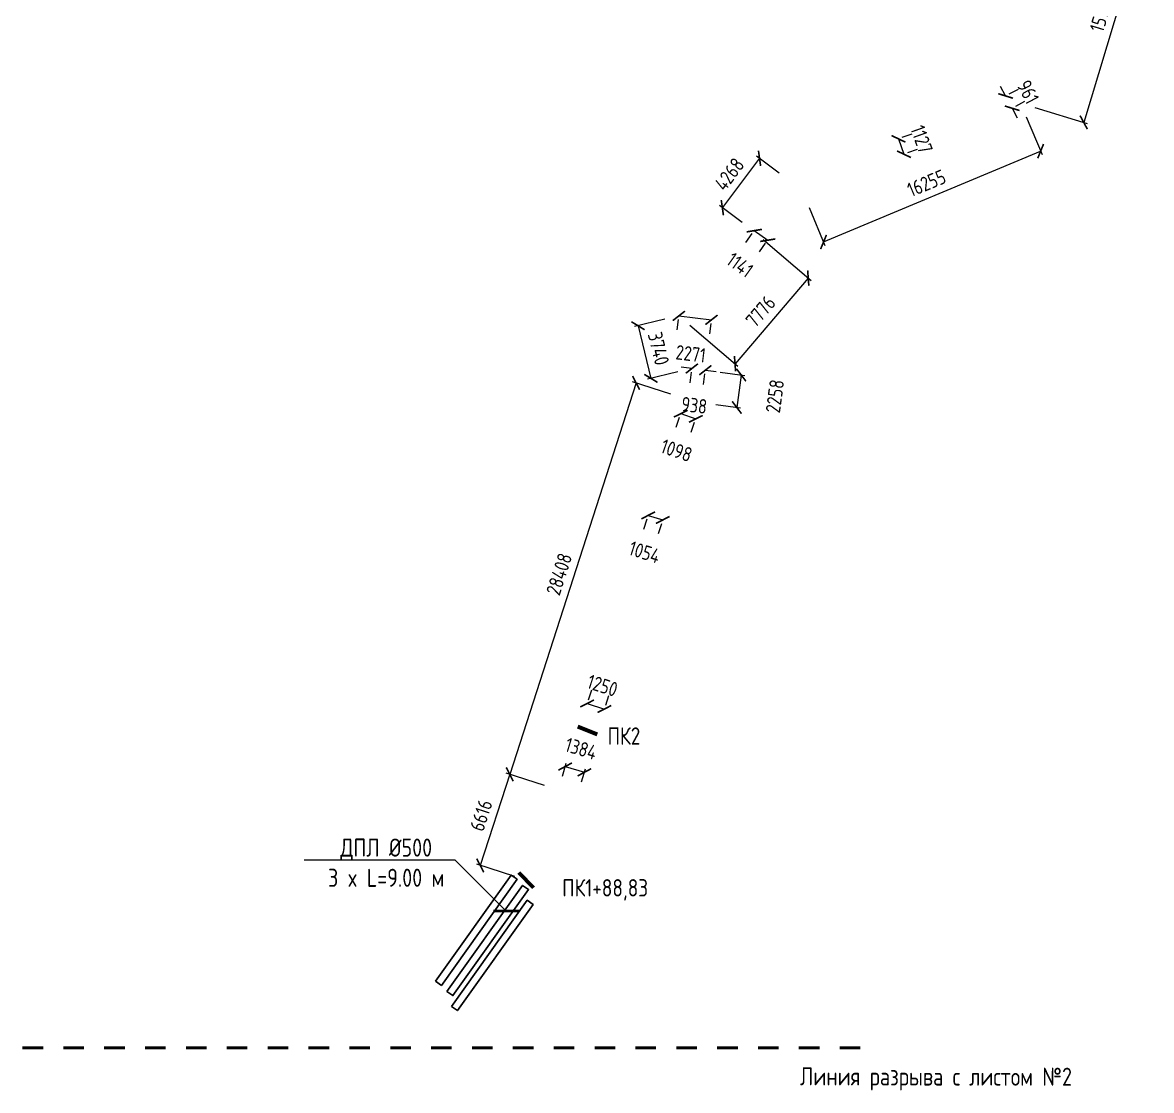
# Model space of a CAD drawing. Header units: millimetres. Extents: x 23834235 to 25435680, y -11289 to 22860162.
# Drawn here: x 24216645 to 24294608, y 22559417 to 22633160 of the extents above; entities that cross this region are included whole.
import ezdxf
from ezdxf import colors
from ezdxf.entities.mleader import LeaderData, LeaderLine
from ezdxf.math import Vec2, Vec3

# ---------------------------------------------------------------- set-up
doc = ezdxf.new("R2010")
doc.units = ezdxf.units.MM
doc.linetypes.add('Штриховая', pattern=[2822.222233, 1411.111116, -1411.111116])
doc.layers.add('Выноски', color=7, linetype='Continuous')
doc.layers.add('Лотки К2', color=30, linetype='Continuous', lineweight=30)
doc.layers.add('Пикеты', color=1, linetype='Continuous', lineweight=60)
doc.styles.add('GOST 2.304', font='GOST_type.ttf')
doc.styles.get("Standard").update_dxf_attribs({"font": 'arial.ttf'})
doc.dimstyles.new('STANDARD$0', dxfattribs={"dimscale": 100, "dimtxt": 2.5, "dimasz": 1, "dimexe": 0.5, "dimexo": 2, "dimgap": 1, "dimtad": 1, "dimdec": 0, "dimzin": 0, "dimdsep": 46, "dimtxsty": 'Standard', "dimblk1": 'OBLIQUE', "dimblk2": 'OBLIQUE', "dimsah": 1, "dimcen": 2, "dimadec": 0, "dimazin": 0, "dimtfac": 1, "dimtdec": 4, "dimtofl": 0, "dimtmove": 2, "dimatfit": 3, "dimldrblk": 'OBLIQUE', "dimfxl": 1, "dimtolj": 1, "dimtzin": 0, "dimarcsym": 0})

# ---------------------------------------------------------------- blocks, each defined once
blk = doc.blocks.new('_ArchTick')
at = {"color": 0, "linetype": 'ByBlock', "const_width": 0.15}
blk.add_lwpolyline([(-0.5, -0.5), (0.5, 0.5)], dxfattribs=at)
blk = doc.blocks.new('*D39')
at = {"color": 0, "lineweight": -2, "transparency": 16777216}
for p, q in [((24284541, 22628093), (24284190, 22628756)), ((24285404, 22628550), (24284762, 22628210)), ((24285853, 22627700), (24285211, 22627361)), ((24284990, 22627244), (24285341, 22626581))]:
    blk.add_line(p, q, dxfattribs=at)
at = {"color": 0, "lineweight": -2, "transparency": 16777216, "xscale": 750.0000000000001, "yscale": 750.0000000000001, "zscale": 750.0000000000001}
for p, rotation in [((24284541, 22628093), 297.8898632107067), ((24284990, 22627244), 117.8898632107068)]:
    blk.add_blockref('_ArchTick', p, dxfattribs=dict(at, rotation=rotation))
at = {"color": 0, "transparency": 16777216, "insert": (24286092, 22628370), "char_height": 1000, "attachment_point": 5, "rotation": 297.88986, "style": 'GOST 2.304'}
blk.add_mtext('\\A1;961', dxfattribs=at)
blk = doc.blocks.new('_Oblique')
at = {"color": 0, "linetype": 'ByBlock', "lineweight": -2}
blk.add_line((-0.5, -0.5), (0.5, 0.5), dxfattribs=at)
blk = doc.blocks.new('*D40')
at = {"color": 0, "lineweight": -2, "transparency": 16777216}
for p, q in [((24277137, 22625132), (24277515, 22624070)), ((24278053, 22625458), (24277373, 22625216)), ((24278430, 22624396), (24277751, 22624154))]:
    blk.add_line(p, q, dxfattribs=at)
at = {"color": 0, "lineweight": -2, "transparency": 16777216, "xscale": 750.0000000000001, "yscale": 750.0000000000001, "zscale": 750.0000000000001}
for p, rotation in [((24277137, 22625132), 109.5762477072128), ((24277515, 22624070), 289.5762477072128)]:
    blk.add_blockref('_ArchTick', p, dxfattribs=dict(at, rotation=rotation))
at = {"color": 0, "transparency": 16777216, "insert": (24278740, 22625104), "char_height": 1000, "attachment_point": 5, "rotation": 289.57625, "style": 'GOST 2.304'}
blk.add_mtext('\\A1;1127', dxfattribs=at)
blk = doc.blocks.new('*D41')
at = {"color": 0, "lineweight": -2, "transparency": 16777216}
for p, q in [((24267181, 22618793), (24268110, 22618131)), ((24266603, 22617982), (24267036, 22618589)), ((24267531, 22617320), (24267964, 22617927))]:
    blk.add_line(p, q, dxfattribs=at)
at = {"color": 0, "lineweight": -2, "transparency": 16777216, "xscale": 750.0000000000001, "yscale": 750.0000000000001, "zscale": 750.0000000000001}
for p, rotation in [((24267181, 22618793), 144.5166799097539), ((24268110, 22618131), 324.5166799097539)]:
    blk.add_blockref('_ArchTick', p, dxfattribs=dict(at, rotation=rotation))
at = {"color": 0, "transparency": 16777216, "insert": (24266193, 22616425), "char_height": 1000, "attachment_point": 5, "rotation": 324.51668, "style": 'GOST 2.304'}
blk.add_mtext('\\A1;1141', dxfattribs=at)
blk = doc.blocks.new('*D42')
at = {"color": 0, "lineweight": -2, "transparency": 16777216}
for p, q in [((24261851, 22611932), (24261939, 22612658)), ((24261970, 22612906), (24264224, 22612632)), ((24264105, 22611658), (24264194, 22612384))]:
    blk.add_line(p, q, dxfattribs=at)
at = {"color": 0, "lineweight": -2, "transparency": 16777216, "xscale": 750.0000000000001, "yscale": 750.0000000000001, "zscale": 750.0000000000001}
for p, rotation in [((24261970, 22612906), 173.058284002889), ((24264224, 22612632), 353.058284002889)]:
    blk.add_blockref('_ArchTick', p, dxfattribs=dict(at, rotation=rotation))
at = {"color": 0, "transparency": 16777216, "insert": (24262794, 22610285), "char_height": 1000, "attachment_point": 5, "rotation": 353.05828, "style": 'GOST 2.304'}
blk.add_mtext('\\A1;2271', dxfattribs=at)
blk = doc.blocks.new('*D43')
at = {"color": 0, "lineweight": -2, "transparency": 16777216}
for p, q in [((24262869, 22609270), (24262125, 22609360)), ((24262750, 22608290), (24262839, 22609022)), ((24263682, 22608177), (24263771, 22608908)), ((24263801, 22609156), (24264545, 22609066))]:
    blk.add_line(p, q, dxfattribs=at)
at = {"color": 0, "lineweight": -2, "transparency": 16777216, "xscale": 750.0000000000001, "yscale": 750.0000000000001, "zscale": 750.0000000000001}
for p, rotation in [((24262869, 22609270), 353.0582840029051), ((24263801, 22609156), 173.0582840029052)]:
    blk.add_blockref('_ArchTick', p, dxfattribs=dict(at, rotation=rotation))
at = {"color": 0, "transparency": 16777216, "insert": (24263033, 22606729), "char_height": 1000, "attachment_point": 5, "rotation": 353.05828, "style": 'GOST 2.304'}
blk.add_mtext('\\A1;938', dxfattribs=at)
blk = doc.blocks.new('*D44')
at = {"color": 0, "lineweight": -2, "transparency": 16777216}
for p, q in [((24261787, 22605230), (24262023, 22605916)), ((24262105, 22606153), (24263143, 22605795)), ((24262825, 22604873), (24263061, 22605559))]:
    blk.add_line(p, q, dxfattribs=at)
at = {"color": 0, "lineweight": -2, "transparency": 16777216, "xscale": 750.0000000000001, "yscale": 750.0000000000001, "zscale": 750.0000000000001}
for p, rotation in [((24262105, 22606153), 161.004265954888), ((24263143, 22605795), 341.004265954888)]:
    blk.add_blockref('_ArchTick', p, dxfattribs=dict(at, rotation=rotation))
at = {"color": 0, "transparency": 16777216, "insert": (24261809, 22603608), "char_height": 1000, "attachment_point": 5, "rotation": 341.00427, "style": 'GOST 2.304'}
blk.add_mtext('\\A1;1098', dxfattribs=at)
blk = doc.blocks.new('*D45')
at = {"color": 0, "lineweight": -2, "transparency": 16777216}
for p, q in [((24259556, 22598184), (24259780, 22598892)), ((24259855, 22599130), (24260860, 22598812)), ((24260560, 22597866), (24260784, 22598574))]:
    blk.add_line(p, q, dxfattribs=at)
at = {"color": 0, "lineweight": -2, "transparency": 16777216, "xscale": 750.0000000000001, "yscale": 750.0000000000001, "zscale": 750.0000000000001}
for p, rotation in [((24259855, 22599130), 162.4347204935371), ((24260860, 22598812), 342.4347204935371)]:
    blk.add_blockref('_ArchTick', p, dxfattribs=dict(at, rotation=rotation))
at = {"color": 0, "transparency": 16777216, "insert": (24259603, 22596587), "char_height": 1000, "attachment_point": 5, "rotation": 342.43472, "style": 'GOST 2.304'}
blk.add_mtext('\\A1;1054', dxfattribs=at)
blk = doc.blocks.new('*D46')
at = {"color": 0, "lineweight": -2, "transparency": 16777216}
for p, q in [((24255933, 22587049), (24255716, 22586377)), ((24255640, 22586140), (24256829, 22585756)), ((24257122, 22586665), (24256906, 22585994))]:
    blk.add_line(p, q, dxfattribs=at)
at = {"color": 0, "lineweight": -2, "transparency": 16777216, "xscale": 750.0000000000001, "yscale": 750.0000000000001, "zscale": 750.0000000000001}
for p, rotation in [((24255640, 22586140), 162.1194302826839), ((24256829, 22585756), 342.1194302826839)]:
    blk.add_blockref('_ArchTick', p, dxfattribs=dict(at, rotation=rotation))
at = {"color": 0, "transparency": 16777216, "insert": (24256695, 22587376), "char_height": 1000, "attachment_point": 5, "rotation": 342.11943, "style": 'GOST 2.304'}
blk.add_mtext('\\A1;1250', dxfattribs=at)
blk = doc.blocks.new('*D47')
at = {"color": 0, "lineweight": -2, "transparency": 16777216}
for p, q in [((24253923, 22581123), (24254195, 22582024)), ((24254123, 22581785), (24255448, 22581385)), ((24255248, 22580723), (24255520, 22581625))]:
    blk.add_line(p, q, dxfattribs=at)
at = {"color": 0, "lineweight": -2, "transparency": 16777216, "xscale": 750.0000000000001, "yscale": 750.0000000000001, "zscale": 750.0000000000001}
for p, rotation in [((24254123, 22581785), 163.224765476783), ((24255448, 22581385), 343.224765476783)]:
    blk.add_blockref('_ArchTick', p, dxfattribs=dict(at, rotation=rotation))
at = {"color": 0, "transparency": 16777216, "insert": (24255218, 22583022), "char_height": 1000, "attachment_point": 5, "rotation": 343.22477, "style": 'GOST 2.304'}
blk.add_mtext('\\A1;1384', dxfattribs=at)
blk = doc.blocks.new('*D68')
at = {"color": 0, "lineweight": -2, "transparency": 16777216}
for p, q in [((24290922, 22641768), (24294547, 22640672)), ((24294308, 22640744), (24289933, 22626267)), ((24286547, 22627290), (24290172, 22626194))]:
    blk.add_line(p, q, dxfattribs=at)
at = {"color": 0, "lineweight": -2, "transparency": 16777216, "xscale": 750, "yscale": 750, "zscale": 750}
for p, rotation in [((24294308, 22640744), 73.1854643779823), ((24289933, 22626267), 253.1854643779823)]:
    blk.add_blockref('_ArchTick', p, dxfattribs=dict(at, rotation=rotation))
at = {"color": 0, "transparency": 16777216, "insert": (24291163, 22633795), "char_height": 1000, "attachment_point": 5, "rotation": 73.18546, "style": 'GOST 2.304'}
blk.add_mtext('\\A1;15124', dxfattribs=at)
blk = doc.blocks.new('*D69')
at = {"color": 0, "lineweight": -2, "transparency": 16777216}
for p, q in [((24285963, 22626661), (24287055, 22624052)), ((24271963, 22618008), (24286958, 22624283)), ((24270968, 22620386), (24272060, 22617777))]:
    blk.add_line(p, q, dxfattribs=at)
at = {"color": 0, "lineweight": -2, "transparency": 16777216, "xscale": 750, "yscale": 750, "zscale": 750}
for p, rotation in [((24286958, 22624283), 22.70798403307868), ((24271963, 22618008), 202.7079840330786)]:
    blk.add_blockref('_ArchTick', p, dxfattribs=dict(at, rotation=rotation))
at = {"color": 0, "transparency": 16777216, "insert": (24279075, 22622068), "char_height": 1000, "attachment_point": 5, "rotation": 22.70798, "style": 'GOST 2.304'}
blk.add_mtext('\\A1;16255', dxfattribs=at)
blk = doc.blocks.new('*D70')
at = {"color": 0, "lineweight": -2, "transparency": 16777216}
for p, q in [((24267542, 22623789), (24264974, 22620379)), ((24268909, 22622759), (24267342, 22623939)), ((24266342, 22619350), (24264775, 22620530))]:
    blk.add_line(p, q, dxfattribs=at)
at = {"color": 0, "lineweight": -2, "transparency": 16777216, "xscale": 750, "yscale": 750, "zscale": 750}
for p, rotation in [((24267542, 22623789), 53.02107707786844), ((24264974, 22620379), 233.0210770778684)]:
    blk.add_blockref('_ArchTick', p, dxfattribs=dict(at, rotation=rotation))
at = {"color": 0, "transparency": 16777216, "insert": (24265458, 22622686), "char_height": 1000, "attachment_point": 5, "rotation": 53.02108, "style": 'GOST 2.304'}
blk.add_mtext('\\A1;4268', dxfattribs=at)
blk = doc.blocks.new('*D71')
at = {"color": 0, "lineweight": -2, "transparency": 16777216}
for p, q in [((24267789, 22618181), (24271097, 22615349)), ((24270907, 22615512), (24265849, 22609605)), ((24262732, 22612274), (24266039, 22609442))]:
    blk.add_line(p, q, dxfattribs=at)
at = {"color": 0, "lineweight": -2, "transparency": 16777216, "xscale": 750, "yscale": 750, "zscale": 750}
for p, rotation in [((24270907, 22615512), 49.42947965298101), ((24265849, 22609605), 229.4294796529811)]:
    blk.add_blockref('_ArchTick', p, dxfattribs=dict(at, rotation=rotation))
at = {"color": 0, "transparency": 16777216, "insert": (24267618, 22613209), "char_height": 1000, "attachment_point": 5, "rotation": 49.42948, "style": 'GOST 2.304'}
blk.add_mtext('\\A1;7776', dxfattribs=at)
blk = doc.blocks.new('*D72')
at = {"color": 0, "lineweight": -2, "transparency": 16777216}
for p, q in [((24261011, 22612679), (24258908, 22612164)), ((24259151, 22612224), (24260040, 22608591)), ((24261900, 22609045), (24259797, 22608531))]:
    blk.add_line(p, q, dxfattribs=at)
at = {"color": 0, "lineweight": -2, "transparency": 16777216, "xscale": 750, "yscale": 750, "zscale": 750}
for p, rotation in [((24259151, 22612224), 103.747726262538), ((24260040, 22608591), 283.747726262538)]:
    blk.add_blockref('_ArchTick', p, dxfattribs=dict(at, rotation=rotation))
at = {"color": 0, "transparency": 16777216, "insert": (24260567, 22610645), "char_height": 1000, "attachment_point": 5, "rotation": 283.74773, "style": 'GOST 2.304'}
blk.add_mtext('\\A1;3740', dxfattribs=at)
blk = doc.blocks.new('*D73')
at = {"color": 0, "lineweight": -2, "transparency": 16777216}
for p, q in [((24264826, 22609016), (24266528, 22608783)), ((24266281, 22608817), (24265974, 22606579)), ((24264519, 22606779), (24266221, 22606545))]:
    blk.add_line(p, q, dxfattribs=at)
at = {"color": 0, "lineweight": -2, "transparency": 16777216, "xscale": 750, "yscale": 750, "zscale": 750}
for p, rotation in [((24266281, 22608817), 82.18863767238543), ((24265974, 22606579), 262.1886376723854)]:
    blk.add_blockref('_ArchTick', p, dxfattribs=dict(at, rotation=rotation))
at = {"color": 0, "transparency": 16777216, "insert": (24268606, 22607358), "char_height": 1000, "attachment_point": 5, "rotation": 82.18864, "style": 'GOST 2.304'}
blk.add_mtext('\\A1;2258', dxfattribs=at)
blk = doc.blocks.new('*D74')
at = {"color": 0, "lineweight": -2, "transparency": 16777216}
for p, q in [((24259017, 22608279), (24250290, 22581245)), ((24261411, 22607507), (24258780, 22608356)), ((24252683, 22580473), (24250052, 22581322))]:
    blk.add_line(p, q, dxfattribs=at)
at = {"color": 0, "lineweight": -2, "transparency": 16777216, "xscale": 750, "yscale": 750, "zscale": 750}
for p, rotation in [((24259017, 22608279), 72.10779726921837), ((24250290, 22581245), 252.1077972692184)]:
    blk.add_blockref('_ArchTick', p, dxfattribs=dict(at, rotation=rotation))
at = {"color": 0, "transparency": 16777216, "insert": (24253701, 22595070), "char_height": 1000, "attachment_point": 5, "rotation": 72.1078, "style": 'GOST 2.304'}
blk.add_mtext('\\A1;28408', dxfattribs=at)
blk = doc.blocks.new('*D75')
at = {"color": 0, "lineweight": -2, "transparency": 16777216}
for p, q in [((24252684, 22580474), (24250051, 22581327)), ((24250289, 22581250), (24248251, 22574956)), ((24250645, 22574180), (24248013, 22575033))]:
    blk.add_line(p, q, dxfattribs=at)
at = {"color": 0, "lineweight": -2, "transparency": 16777216, "xscale": 750, "yscale": 750, "zscale": 750}
for p, rotation in [((24250289, 22581250), 72.05568866963142), ((24248251, 22574956), 252.0556886696314)]:
    blk.add_blockref('_ArchTick', p, dxfattribs=dict(at, rotation=rotation))
at = {"color": 0, "transparency": 16777216, "insert": (24248318, 22578411), "char_height": 1000, "attachment_point": 5, "rotation": 72.05569, "style": 'GOST 2.304'}
blk.add_mtext('\\A1;6616', dxfattribs=at)

msp = doc.modelspace()

# ---------------------------------------------------------------- linework, layer by layer
at = {"color": 1, "linetype": 'Штриховая', "lineweight": 50}
msp.add_line((24216644.893, 22562352.881, 115163), (24274518.564, 22562352.881, 115163), dxfattribs=at)
at = {"layer": 'Лотки К2'}
for points in [[(24245166.188, 22566959.837), (24250394.334, 22574285.579), (24250801.32, 22573995.126), (24245573.174, 22566669.385)], [(24245955.066, 22566253.559), (24251183.212, 22573579.301), (24251590.198, 22573288.848), (24246362.052, 22565963.107)], [(24246267.335, 22565218.78), (24251495.481, 22572544.521), (24251902.466, 22572254.069), (24246674.321, 22564928.327)]]:
    msp.add_lwpolyline(points, close=True, dxfattribs=at)
at = {"layer": 'Пикеты', "color": 240, "lineweight": 70, "true_color": 0xed1f24}
for p, q in [((24256336.613, 22583985.53), (24254991.308, 22584530.884)), ((24251935.522, 22573418.162), (24250908.216, 22574443.784))]:
    msp.add_line(p, q, dxfattribs=at)

# ---------------------------------------------------------------- texts
at = {"insert": (24270336.873, 22561018.484), "char_height": 1250, "attachment_point": 1, "rotation": 359.89890485, "style": 'GOST 2.304'}
msp.add_mtext_dynamic_manual_height_columns('Линия разрыва с листом №2', width=25694.82588, gutter_width=12.5, heights=[0], dxfattribs=at)
at = {"layer": 'Пикеты', "style": 'GOST 2.304'}
for s, p in [('ПК2', (24257051.708, 22583291.255, -228747)), ('ПК1+88,83', (24253910.2, 22572808.184, -228747))]:
    msp.add_text(s, height=1200, dxfattribs=at).set_placement(p)

# ---------------------------------------------------------------- dimensions: what is measured, and where the dimension line sits
for p1, p2, distance, override, picture, middle in [((24289964.937, 22642056.881), (24285589.848, 22627579.161), 4537.033, {"dimscale": 500, "dimtxt": 2, "dimasz": 1.5, "dimtxsty": 'GOST 2.304', "dimblk1": 'ArchTick', "dimblk2": 'ArchTick', "dimatfit": 2}, '*D68', (24291162.519, 22633795.054)), ((24284519.937, 22628081.881), (24284969.477, 22627232.484), 23.698, {"dimscale": 500, "dimtxt": 2, "dimasz": 1.5, "dimtxsty": 'GOST 2.304', "dimblk1": 'ArchTick', "dimblk2": 'ArchTick'}, '*D39', (24286092.372, 22628370.429)), ((24270581.937, 22621308.881), (24285576.937, 22627583.881), -3578.486, {"dimscale": 500, "dimtxt": 2, "dimasz": 1.5, "dimtxsty": 'GOST 2.304', "dimblk1": 'ArchTick', "dimblk2": 'ArchTick', "dimatfit": 2}, '*D69', (24279074.546, 22622068.428)), ((24277110.358, 22625122.706), (24277488.078, 22624060.551), 28.731, {"dimscale": 500, "dimtxt": 2, "dimasz": 1.5, "dimtxsty": 'GOST 2.304', "dimblk1": 'ArchTick', "dimblk2": 'ArchTick'}, '*D40', (24278740.257, 22625104.086)), ((24269707.886, 22622157.687), (24267140.533, 22618748.085), -2711.753, {"dimscale": 500, "dimtxt": 2, "dimasz": 1.5, "dimtxsty": 'GOST 2.304', "dimblk1": 'ArchTick', "dimblk2": 'ArchTick', "dimatfit": 2}, '*D70', (24265458.479, 22622686.014)), ((24267029.449, 22618831.728), (24261971.937, 22612924.88), 5104.509, {"dimscale": 500, "dimtxt": 2, "dimasz": 1.5, "dimtxsty": 'GOST 2.304', "dimblk1": 'ArchTick', "dimblk2": 'ArchTick', "dimatfit": 2}, '*D71', (24267617.96, 22613209.265)), ((24267183.119, 22618795.992), (24268111.938, 22618133.88), -4.063, {"dimscale": 500, "dimtxt": 2, "dimasz": 1.5, "dimtxsty": 'GOST 2.304', "dimblk1": 'ArchTick', "dimblk2": 'ArchTick'}, '*D41', (24266193.383, 22616425.043)), ((24261971.937, 22612924.88), (24264226.249, 22612650.413), -18.548, {"dimscale": 500, "dimtxt": 2, "dimasz": 1.5, "dimtxsty": 'GOST 2.304', "dimblk1": 'ArchTick', "dimblk2": 'ArchTick'}, '*D42', (24262794.443, 22610285.432)), ((24261982.099, 22612916.18), (24262870.945, 22609283.141), -2914.272, {"dimscale": 500, "dimtxt": 2, "dimasz": 1.5, "dimtxsty": 'GOST 2.304', "dimblk1": 'ArchTick', "dimblk2": 'ArchTick', "dimatfit": 2}, '*D72', (24260567.438, 22610644.823)), ((24262870.945, 22609283.141), (24263802.468, 22609169.726), -13.528, {"dimscale": 500, "dimtxt": 2, "dimasz": 1.5, "dimtxsty": 'GOST 2.304', "dimblk1": 'ArchTick', "dimblk2": 'ArchTick'}, '*D43', (24263032.664, 22606729.202)), ((24262362.352, 22607199.371), (24253634.692, 22580165.44), -3514.902, {"dimscale": 500, "dimtxt": 2, "dimasz": 1.5, "dimtxsty": 'GOST 2.304', "dimblk1": 'ArchTick', "dimblk2": 'ArchTick', "dimatfit": 2}, '*D74', (24253701.297, 22595069.726)), ((24263834.856, 22609152.154), (24263527.936, 22606914.882), 2468.785, {"dimscale": 500, "dimtxt": 2, "dimasz": 1.5, "dimtxsty": 'GOST 2.304', "dimblk1": 'ArchTick', "dimblk2": 'ArchTick', "dimatfit": 2}, '*D73', (24268606.2, 22607357.909)), ((24262112.482, 22606175.627), (24263150.449, 22605818.313), -24.156, {"dimscale": 500, "dimtxt": 2, "dimasz": 1.5, "dimtxsty": 'GOST 2.304', "dimblk1": 'ArchTick', "dimblk2": 'ArchTick'}, '*D44', (24261809.16, 22603608.245)), ((24259857.803, 22599137.743), (24260862.212, 22598819.796), -8.105, {"dimscale": 500, "dimtxt": 2, "dimasz": 1.5, "dimtxsty": 'GOST 2.304', "dimblk1": 'ArchTick', "dimblk2": 'ArchTick'}, '*D45', (24259602.757, 22596586.586)), ((24255626.044, 22586097.317), (24256815.353, 22585713.626), 44.37, {"dimscale": 500, "dimtxt": 2, "dimasz": 1.5, "dimtxsty": 'GOST 2.304', "dimblk1": 'ArchTick', "dimblk2": 'ArchTick'}, '*D46', (24256695.092, 22587375.926)), ((24253634.692, 22580165.44), (24254959.644, 22579766.038), 1691.392, {"dimscale": 500, "dimtxt": 2, "dimasz": 1.5, "dimtxsty": 'GOST 2.304', "dimblk1": 'ArchTick', "dimblk2": 'ArchTick'}, '*D47', (24255218.365, 22583021.661)), ((24253634.87, 22580165.963), (24251596.676, 22573872.241), -3517.209, {"dimscale": 500, "dimtxt": 2, "dimasz": 1.5, "dimtxsty": 'GOST 2.304', "dimblk1": 'ArchTick', "dimblk2": 'ArchTick', "dimatfit": 2}, '*D75', (24248317.617, 22578411.04))]:
    dim = msp.add_aligned_dim(p1=p1, p2=p2, distance=distance, dimstyle='STANDARD$0', override=override)
    dim.commit()
    dim.dimension.update_dxf_attribs({"geometry": picture, "text_midpoint": middle})

# ---------------------------------------------------------------- leaders
at = {"layer": 'Выноски', "color": 0, "lineweight": -2}
ml = msp.add_multileader_mtext('Standard', dxfattribs=at)
ml.set_content('{\\C0;ДПЛ %%C500\\P3 x L=9.00 м}', color=5, style='GOST 2.304')
ml.set_leader_properties(lineweight=-3)
ml.set_arrow_properties(name='ARCHTICK')
ml.build(insert=Vec2(0, 0))
ml.multileader.update_dxf_attribs({"text_left_attachment_type": 6, "text_right_attachment_type": 6, "dogleg_length": 1, "arrow_head_size": 1250, "scale": 500})
ctx = ml.context
ctx.base_point, ctx.scale, ctx.char_height, ctx.arrow_head_size, ctx.landing_gap_size, ctx.plane_origin = Vec3(24237102.266, 22575309.834, 105124), 500, 1250, 1250, 900, Vec3(24238040.425, 22549249.39, 105124)
ctx.left_attachment, ctx.right_attachment, ctx.text_align_type = 6, 6, 1
notes = []
notes.append((ctx, [(1, (1, 1, 0), (24246513.729, 22575309.834, 105124), (-1, 0), 99.848, [(1, [(24250038.067, 22571802.117, 105124)], 0, [])])]))
ctx.mtext.insert, ctx.mtext.alignment, ctx.mtext.flow_direction = Vec3(24241758.074, 22576809.834, 105124), 2, 5
for ctx, leaders in notes:
    for number, flags, end, landing, length, lines in leaders:
        leader = LeaderData()
        leader.index, (leader.has_last_leader_line, leader.has_dogleg_vector, leader.attachment_direction) = number, flags
        leader.last_leader_point, leader.dogleg_vector, leader.dogleg_length = Vec3(end), Vec3(landing), length
        for number, points, colour, breaks in lines:
            line = LeaderLine()
            line.index, line.vertices, line.color, line.breaks = number, Vec3.list(points), colors.encode_raw_color(colour), breaks
            leader.lines.append(line)
        ctx.leaders.append(leader)

doc.saveas('drawing.dxf')
